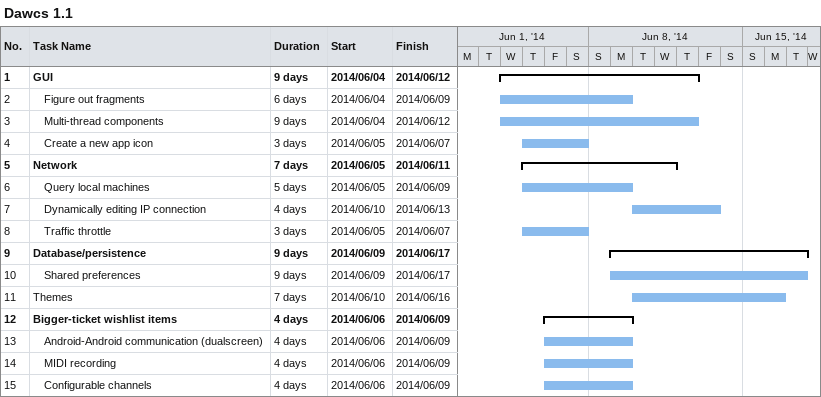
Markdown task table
Dawcs 1.1

| ID | Level | Task | Duration | Start | Finish |
|---|---|---|---|---|---|
| 1 | 1 | **GUI** | 9d | 2014-06-04 | 2014-06-12 |
| 2 | 2 | Figure out fragments | 6d | 2014-06-04 | 2014-06-09 |
| 3 | 2 | Multi-thread components | 9d | 2014-06-04 | 2014-06-12 |
| 4 | 2 | Create a new app icon | 3d | 2014-06-05 | 2014-06-07 |
| 5 | 1 | **Network** | 7d | 2014-06-05 | 2014-06-11 |
| 6 | 2 | Query local machines | 5d | 2014-06-05 | 2014-06-09 |
| 7 | 2 | Dynamically editing IP connection | 4d | 2014-06-10 | 2014-06-13 |
| 8 | 2 | Traffic throttle | 3d | 2014-06-05 | 2014-06-07 |
| 9 | 1 | **Database/persistence** | 9d | 2014-06-09 | 2014-06-17 |
| 10 | 2 | Shared preferences | 9d | 2014-06-09 | 2014-06-17 |
| 11 | 1 | Themes | 7d | 2014-06-10 | 2014-06-16 |
| 12 | 1 | **Bigger-ticket wishlist items** | 4d | 2014-06-06 | 2014-06-09 |
| 13 | 2 | Android-Android communication (dualscreen) | 4d | 2014-06-06 | 2014-06-09 |
| 14 | 2 | MIDI recording | 4d | 2014-06-06 | 2014-06-09 |
| 15 | 2 | Configurable channels | 4d | 2014-06-06 | 2014-06-09 |
